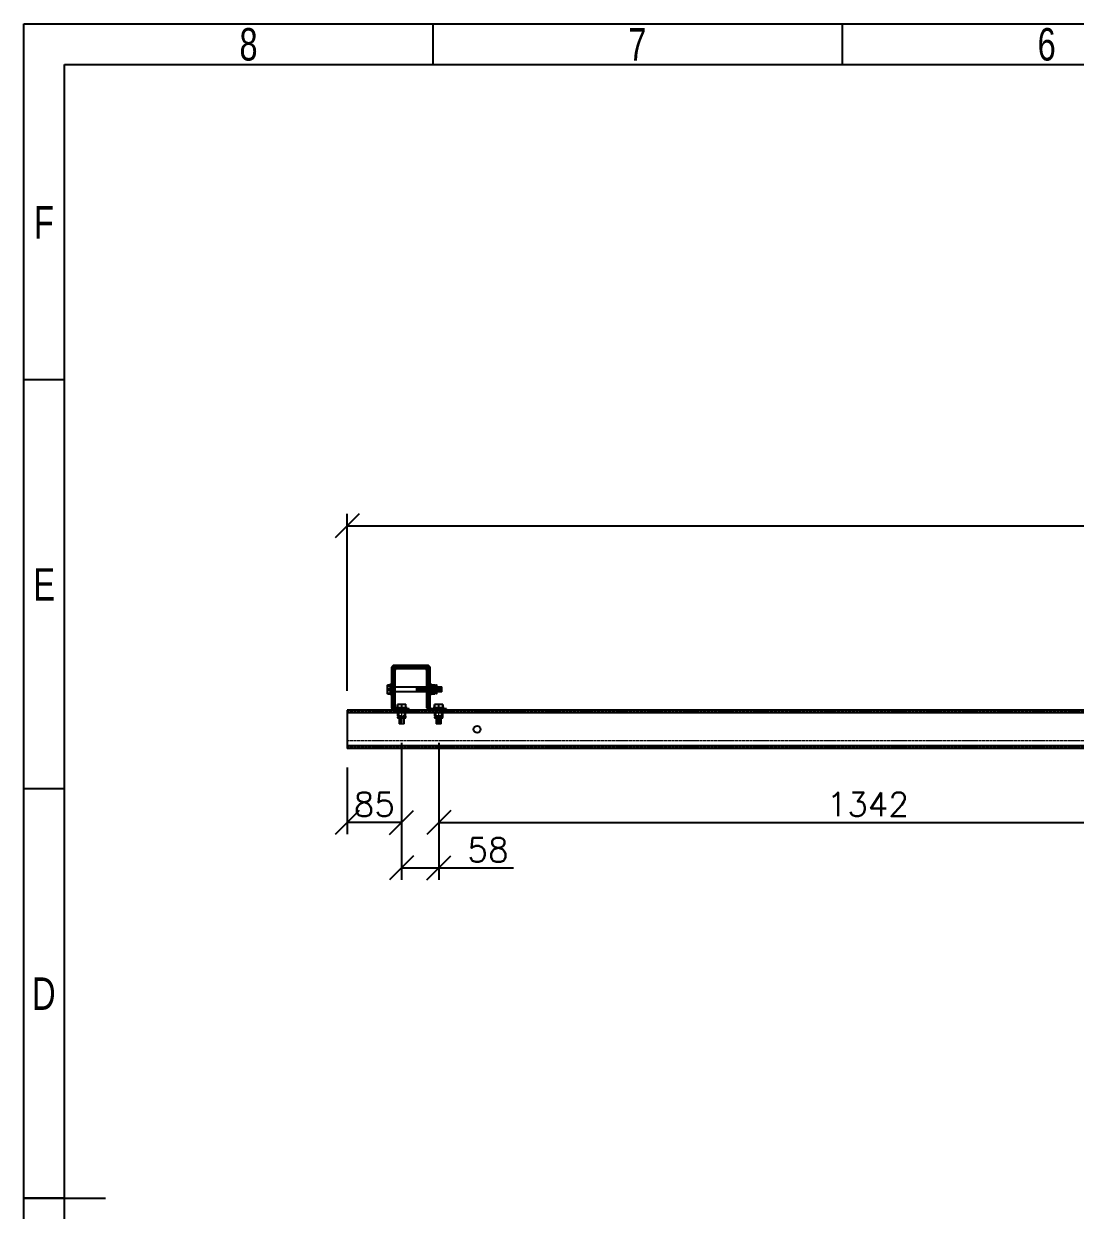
# Model space of a CAD drawing. Header units: millimetres. Extents: x -116399 to 112199, y -90759 to -31335.
# Drawn here: x 20936 to 22580, y -49052 to -47196 of the extents above; entities that cross this region are included whole.
import ezdxf

# ---------------------------------------------------------------- set-up
doc = ezdxf.new("R2010")
doc.units = ezdxf.units.MM
doc.linetypes.add('HIDDEN', pattern=[1.905, 1.27, -0.635])
doc.styles.add('Annotative', font='simplex.shx', dxfattribs={"height": 2.5})
doc.styles.add('SLDTEXTSTYLE0', font='TXT', dxfattribs={"width": 0.75})
doc.dimstyles.new('Annotative', dxfattribs={"dimscale": 0, "dimtxt": 2.5, "dimasz": 2.5, "dimexe": 1.25, "dimexo": 2, "dimtad": 1, "dimtxsty": 'Annotative', "dimblk": 'OBLIQUE', "dimcen": 2.5, "dimazin": 3, "dimtfac": 1, "dimtmove": 0, "dimatfit": 3, "dimfxl": 1})

# ---------------------------------------------------------------- blocks, each defined once
blk = doc.blocks.new('_Oblique')
at = {"color": 0, "linetype": 'ByBlock', "lineweight": -2}
blk.add_line((-0.5, -0.5), (0.5, 0.5), dxfattribs=at)
blk = doc.blocks.new('*D230')
at = {"color": 8, "lineweight": -2}
for p, q in [((21526.7, -48320.8), (21526.7, -48463.7)), ((21441.7, -48359.4), (21441.7, -48463.7)), ((21526.7, -48445), (21441.7, -48445))]:
    blk.add_line(p, q, dxfattribs=at)
at = {"layer": 'Defpoints', "color": 0}
for p in [(21526.7, -48290.8), (21441.7, -48329.4), (21441.7, -48445)]:
    blk.add_point(p, dxfattribs=at)
at = {"color": 8, "lineweight": -2, "xscale": 37.5, "yscale": 37.5, "zscale": 37.5, "rotation": 180}
blk.add_blockref('_Oblique', (21441.7, -48445), dxfattribs=at)
at = {"color": 8, "lineweight": -2, "xscale": 37.5, "yscale": 37.5, "zscale": 37.5}
blk.add_blockref('_Oblique', (21526.7, -48445), dxfattribs=at)
at = {"insert": (21484.2, -48416.8), "char_height": 37.5, "attachment_point": 5, "style": 'Annotative'}
blk.add_mtext('85', dxfattribs=at)
blk = doc.blocks.new('*D231')
at = {"color": 8, "lineweight": -2}
for p, q in [((21526.7, -48320.8), (21526.7, -48534.8)), ((21584.7, -48320.8), (21584.7, -48534.8)), ((21526.7, -48516.1), (21584.7, -48516.1)), ((21584.7, -48516.1), (21701.6, -48516.1))]:
    blk.add_line(p, q, dxfattribs=at)
at = {"layer": 'Defpoints', "color": 0}
for p in [(21526.7, -48290.8), (21584.7, -48290.8), (21584.7, -48516.1)]:
    blk.add_point(p, dxfattribs=at)
at = {"color": 8, "lineweight": -2, "xscale": 37.5, "yscale": 37.5, "zscale": 37.5, "rotation": 180}
blk.add_blockref('_Oblique', (21526.7, -48516.1), dxfattribs=at)
at = {"color": 8, "lineweight": -2, "xscale": 37.5, "yscale": 37.5, "zscale": 37.5}
blk.add_blockref('_Oblique', (21584.7, -48516.1), dxfattribs=at)
at = {"insert": (21661.9, -48488), "char_height": 37.5, "attachment_point": 5, "style": 'Annotative'}
blk.add_mtext('58', dxfattribs=at)
blk = doc.blocks.new('*D232')
at = {"color": 8, "lineweight": -2}
for p, q in [((21584.7, -48320.8), (21584.7, -48463.7)), ((22926.7, -48320.8), (22926.7, -48463.7)), ((21584.7, -48445), (22926.7, -48445))]:
    blk.add_line(p, q, dxfattribs=at)
at = {"layer": 'Defpoints', "color": 0}
for p in [(21584.7, -48290.8), (22926.7, -48290.8), (22926.7, -48445)]:
    blk.add_point(p, dxfattribs=at)
at = {"color": 8, "lineweight": -2, "xscale": 37.5, "yscale": 37.5, "zscale": 37.5, "rotation": 180}
blk.add_blockref('_Oblique', (21584.7, -48445), dxfattribs=at)
at = {"color": 8, "lineweight": -2, "xscale": 37.5, "yscale": 37.5, "zscale": 37.5}
blk.add_blockref('_Oblique', (22926.7, -48445), dxfattribs=at)
at = {"insert": (22255.7, -48416.8), "char_height": 37.5, "attachment_point": 5, "style": 'Annotative'}
blk.add_mtext('1342', dxfattribs=at)
blk = doc.blocks.new('*D239')
at = {"color": 8, "lineweight": -2}
for p, q in [((21441.7, -48239.4), (21441.7, -47962.2)), ((25441.7, -48239.4), (25441.7, -47962.2)), ((21441.7, -47981), (25441.7, -47981))]:
    blk.add_line(p, q, dxfattribs=at)
at = {"layer": 'Defpoints', "color": 0}
for p in [(25441.7, -47981), (21441.7, -48269.4), (25441.7, -48269.4)]:
    blk.add_point(p, dxfattribs=at)
at = {"color": 8, "lineweight": -2, "xscale": 37.5, "yscale": 37.5, "zscale": 37.5, "rotation": 180}
blk.add_blockref('_Oblique', (21441.7, -47981), dxfattribs=at)
at = {"color": 8, "lineweight": -2, "xscale": 37.5, "yscale": 37.5, "zscale": 37.5}
blk.add_blockref('_Oblique', (25441.7, -47981), dxfattribs=at)
at = {"insert": (23441.7, -47952.8), "char_height": 37.5, "attachment_point": 5, "style": 'Annotative'}
blk.add_mtext('4000', dxfattribs=at)
blk = doc.blocks.new('1_20 TERRANOVA oriz A3')
at = {"color": 7, "linetype": 'Continuous'}
for p, q in [((-4133.7, -2801.7), (-4133.7, 2938.3)), ((-4133.7, 2938.3), (3866.3, 2938.3)), ((-3133.7, 2838.3), (-3133.7, 2938.3)), ((-2133.7, 2838.3), (-2133.7, 2938.3)), ((-4033.7, -2701.7), (-4033.7, 2838.3)), ((-4033.7, 2838.3), (3766.3, 2838.3)), ((-4033.7, 2068.3), (-4133.7, 2068.3)), ((-4033.7, 1068.3), (-4133.7, 1068.3)), ((-4133.7, 68.3), (-3933.7, 68.3)), ((-4033.7, 68.3), (-4133.7, 68.3))]:
    blk.add_line(p, q, dxfattribs=at)
at = {"color": 7, "linetype": 'Continuous', "char_height": 79.4, "attachment_point": 2, "style": 'SLDTEXTSTYLE0'}
for s, insert in [('8', (-3584.5, 2927.7)), ('6', (-1634.5, 2927.7)), ('7', (-2634.5, 2927.7)), ('F', (-4084.5, 2492.7)), ('E', (-4083.5, 1607.7)), ('D', (-4084.6, 607.7))]:
    blk.add_mtext(s, dxfattribs=dict(at, insert=insert))
blk = doc.blocks.new('A$Cebdbe276')
at = {"color": 5, "linetype": 'Continuous', "lineweight": 25}
for p, q in [((-26, -2), (-26, 0)), ((26, 0), (-26, 0)), ((26, 0), (26, -2)), ((-30, -4), (-28, -4)), ((-30, -4), (-30, -66)), ((-28, -4), (-28, -66)), ((26, -2), (-26, -2)), ((28, -4), (30, -4)), ((28, -66), (28, -4)), ((30, -66), (30, -4)), ((-36.8, -30.9), (-36.9, -31)), ((-36.9, -31), (-36.9, -31.2)), ((-36.9, -31), (-36.9, -31)), ((-36.9, -31.2), (-36.4, -31.7)), ((-36.9, -31.2), (-36.9, -34.7)), ((-36.4, -32), (-36.9, -34.7)), ((-36.9, -34.7), (-36.9, -35.9)), ((-36.9, -35.9), (-36.4, -38.6)), ((-36.9, -35.9), (-36.9, -41.2)), ((-36.4, -30.5), (-36.6, -30.6)), ((-36.4, -30.5), (-31.6, -30.5)), ((-36.4, -32), (-36.4, -31.7)), ((-31.6, -31.7), (-36.4, -31.7)), ((-36.4, -32), (-31.6, -32)), ((-31.6, -29), (-30, -29)), ((-31.6, -45.1), (-31.6, -29)), ((-28, -33.5), (-27, -33.5)), ((-24.5, -33.5), (9.2, -33.5)), ((9.2, -41.5), (9.2, -33.5)), ((9.2, -33.7), (9.4, -33.7)), ((9.4, -33.5), (10.2, -33.5)), ((9.4, -41.5), (9.4, -33.5)), ((10.2, -41.5), (10.2, -33.5)), ((10.2, -33.7), (10.4, -33.7)), ((10.4, -33.5), (11.2, -33.5)), ((10.4, -41.5), (10.4, -33.5)), ((11.2, -41.5), (11.2, -33.5)), ((11.2, -33.7), (11.4, -33.7)), ((11.4, -33.5), (12.2, -33.5)), ((11.4, -41.5), (11.4, -33.5)), ((12.2, -41.5), (12.2, -33.5)), ((12.2, -33.7), (12.4, -33.7)), ((12.4, -33.5), (13.2, -33.5)), ((12.4, -41.5), (12.4, -33.5)), ((13.2, -41.5), (13.2, -33.5)), ((13.2, -33.7), (13.4, -33.7)), ((13.4, -33.5), (14.2, -33.5)), ((13.4, -41.5), (13.4, -33.5)), ((14.2, -41.5), (14.2, -33.5)), ((14.2, -33.7), (14.4, -33.7)), ((14.4, -33.5), (15.2, -33.5)), ((14.4, -41.5), (14.4, -33.5)), ((15.2, -41.5), (15.2, -33.5)), ((15.2, -33.7), (15.4, -33.7)), ((15.4, -33.5), (16.2, -33.5)), ((15.4, -41.5), (15.4, -33.5)), ((16.2, -41.5), (16.2, -33.5)), ((16.2, -33.7), (16.4, -33.7)), ((16.4, -33.5), (17.2, -33.5)), ((16.4, -41.5), (16.4, -33.5)), ((17.2, -41.5), (17.2, -33.5)), ((17.2, -33.7), (17.4, -33.7)), ((17.4, -33.5), (18.2, -33.5)), ((17.4, -41.5), (17.4, -33.5)), ((18.2, -41.5), (18.2, -33.5)), ((18.2, -33.7), (18.4, -33.7)), ((18.4, -33.5), (19.2, -33.5)), ((18.4, -41.5), (18.4, -33.5)), ((19.2, -41.5), (19.2, -33.5)), ((19.2, -33.7), (19.4, -33.7)), ((19.4, -33.5), (20.2, -33.5)), ((19.4, -41.5), (19.4, -33.5)), ((20.2, -41.5), (20.2, -33.5)), ((20.2, -33.7), (20.4, -33.7)), ((20.4, -33.5), (21.2, -33.5)), ((20.4, -41.5), (20.4, -33.5)), ((21.2, -41.5), (21.2, -33.5)), ((21.2, -33.7), (21.4, -33.7)), ((21.4, -33.5), (22.2, -33.5)), ((21.4, -41.5), (21.4, -33.5)), ((22.2, -41.5), (22.2, -33.5)), ((22.2, -33.7), (22.4, -33.7)), ((22.4, -33.5), (23.2, -33.5)), ((22.4, -41.5), (22.4, -33.5)), ((23.2, -41.5), (23.2, -33.5)), ((23.2, -33.7), (23.4, -33.7)), ((23.4, -33.5), (24.2, -33.5)), ((23.4, -41.5), (23.4, -33.5)), ((24.2, -41.5), (24.2, -33.5)), ((24.2, -33.7), (24.4, -33.7)), ((24.4, -33.5), (24.5, -33.5)), ((24.4, -41.5), (24.4, -33.5)), ((27, -33.5), (27.2, -33.5)), ((27.2, -41.5), (27.2, -33.5)), ((27.2, -33.7), (27.4, -33.7)), ((27.4, -33.5), (28, -33.5)), ((27.4, -41.5), (27.4, -33.5)), ((30, -29), (31.6, -29)), ((31.6, -45.1), (31.6, -29)), ((31.6, -31), (31.6, -31)), ((32.1, -30.7), (37.6, -30.7)), ((32.1, -31.5), (32.1, -31.3)), ((37.6, -31.3), (32.1, -31.3)), ((32.1, -31.5), (37.6, -31.5)), ((37.6, -31.5), (37.6, -31.3)), ((38.1, -31), (38.1, -31)), ((38.1, -31), (40.1, -31)), ((38.1, -44), (38.1, -31)), ((40.1, -44), (40.1, -31)), ((40.6, -43.5), (40.6, -31.5)), ((40.6, -33.5), (41.2, -33.5)), ((41.2, -41.5), (41.2, -33.5)), ((41.2, -33.7), (41.4, -33.7)), ((41.4, -33.5), (42.2, -33.5)), ((41.4, -41.5), (41.4, -33.5)), ((42.2, -41.5), (42.2, -33.5)), ((42.2, -33.7), (42.4, -33.7)), ((42.4, -33.5), (43.2, -33.5)), ((42.4, -41.5), (42.4, -33.5)), ((43.2, -41.5), (43.2, -33.5)), ((43.2, -33.7), (43.4, -33.7)), ((43.4, -33.5), (44.2, -33.5)), ((43.4, -41.5), (43.4, -33.5)), ((44.2, -41.5), (44.2, -33.5)), ((44.2, -33.7), (44.4, -33.7)), ((44.4, -33.5), (45.2, -33.5)), ((44.4, -41.5), (44.4, -33.5)), ((45.2, -41.5), (45.2, -33.5)), ((45.2, -33.7), (45.4, -33.7)), ((45.4, -33.5), (46.2, -33.5)), ((45.4, -41.5), (45.4, -33.5)), ((46.2, -41.5), (46.2, -33.5)), ((46.2, -33.7), (46.4, -33.7)), ((46.4, -33.5), (47.2, -33.5)), ((46.4, -41.5), (46.4, -33.5)), ((47.2, -41.5), (47.2, -33.5)), ((47.2, -33.7), (47.4, -33.7)), ((47.4, -33.5), (48.2, -33.5)), ((47.4, -41.5), (47.4, -33.5)), ((48.2, -41.5), (48.2, -33.5)), ((48.2, -33.7), (48.4, -33.7)), ((48.4, -41.3), (48.4, -33.7)), ((-36.4, -39), (-36.9, -41.2)), ((-36.9, -41.2), (-36.9, -42.2)), ((-36.9, -42.2), (-36.4, -44.4)), ((-36.9, -42.2), (-36.9, -44)), ((-36.4, -44.5), (-36.8, -44.1)), ((-31.6, -38.6), (-36.4, -38.6)), ((-36.4, -39), (-36.4, -38.6)), ((-36.4, -39), (-31.6, -39)), ((-31.6, -44.4), (-36.4, -44.4)), ((-36.4, -44.5), (-36.4, -44.4)), ((-36.4, -44.5), (-31.6, -44.5)), ((-31.6, -46), (-31.6, -45.1)), ((-30, -46), (-31.6, -46)), ((-27, -41.5), (-28, -41.5)), ((9.2, -41.5), (-24.5, -41.5)), ((9.4, -41.3), (9.2, -41.3)), ((10.2, -41.5), (9.4, -41.5)), ((10.4, -41.3), (10.2, -41.3)), ((11.2, -41.5), (10.4, -41.5)), ((11.4, -41.3), (11.2, -41.3)), ((12.2, -41.5), (11.4, -41.5)), ((12.4, -41.3), (12.2, -41.3)), ((13.2, -41.5), (12.4, -41.5)), ((13.4, -41.3), (13.2, -41.3)), ((14.2, -41.5), (13.4, -41.5)), ((14.4, -41.3), (14.2, -41.3)), ((15.2, -41.5), (14.4, -41.5)), ((15.4, -41.3), (15.2, -41.3)), ((16.2, -41.5), (15.4, -41.5)), ((16.4, -41.3), (16.2, -41.3)), ((17.2, -41.5), (16.4, -41.5)), ((17.4, -41.3), (17.2, -41.3)), ((18.2, -41.5), (17.4, -41.5)), ((18.4, -41.3), (18.2, -41.3)), ((19.2, -41.5), (18.4, -41.5)), ((19.4, -41.3), (19.2, -41.3)), ((20.2, -41.5), (19.4, -41.5)), ((20.4, -41.3), (20.2, -41.3)), ((21.2, -41.5), (20.4, -41.5)), ((21.4, -41.3), (21.2, -41.3)), ((22.2, -41.5), (21.4, -41.5)), ((22.4, -41.3), (22.2, -41.3)), ((23.2, -41.5), (22.4, -41.5)), ((23.4, -41.3), (23.2, -41.3)), ((24.2, -41.5), (23.4, -41.5)), ((24.4, -41.3), (24.2, -41.3)), ((24.5, -41.5), (24.4, -41.5)), ((27.2, -41.5), (27, -41.5)), ((27.4, -41.3), (27.2, -41.3)), ((28, -41.5), (27.4, -41.5)), ((31.6, -46), (30, -46)), ((32.2, -41.5), (31.6, -41.5)), ((31.6, -44), (31.6, -44)), ((31.6, -46), (31.6, -45.1)), ((32.1, -38.3), (32.1, -37.9)), ((37.6, -37.9), (32.1, -37.9)), ((32.1, -38.3), (37.6, -38.3)), ((32.1, -43.5), (32.1, -43.7)), ((32.1, -44.3), (32.1, -44.1)), ((37.6, -44.1), (32.1, -44.1)), ((32.1, -44.3), (37.6, -44.3)), ((37.6, -38.3), (37.6, -37.9)), ((38, -41.4), (37.6, -43.5)), ((37.6, -43.5), (37.6, -43.7)), ((37.6, -44.3), (37.6, -44.1)), ((38.1, -44), (38.1, -44)), ((40.1, -44), (38.1, -44)), ((41.2, -41.5), (40.6, -41.5)), ((41.4, -41.3), (41.2, -41.3)), ((42.2, -41.5), (41.4, -41.5)), ((42.4, -41.3), (42.2, -41.3)), ((43.2, -41.5), (42.4, -41.5)), ((43.4, -41.3), (43.2, -41.3)), ((44.2, -41.5), (43.4, -41.5)), ((44.4, -41.3), (44.2, -41.3)), ((45.2, -41.5), (44.4, -41.5)), ((45.4, -41.3), (45.2, -41.3)), ((46.2, -41.5), (45.4, -41.5)), ((46.4, -41.3), (46.2, -41.3)), ((47.2, -41.5), (46.4, -41.5)), ((47.4, -41.3), (47.2, -41.3)), ((48.2, -41.5), (47.4, -41.5)), ((48.4, -41.3), (48.2, -41.3)), ((-28, -66), (-30, -66)), ((-26, -68), (-26, -70)), ((-26, -68), (-17.5, -68)), ((-26, -70), (-17.5, -70)), ((-23, -68), (-23, -66.4)), ((-6, -66.4), (-23, -66.4)), ((-21, -61.6), (-21, -61.1)), ((-18.3, -61.1), (-21, -61.1)), ((-21, -61.6), (-20.8, -61.6)), ((-21, -61.6), (-21, -66.4)), ((-18.3, -61.1), (-20.8, -61.6)), ((-20.8, -66.4), (-20.8, -61.6)), ((-17.2, -61.1), (-18.3, -61.1)), ((-2.5, -68), (-17.5, -68)), ((-17.5, -70), (-2.5, -70)), ((-11.8, -61.1), (-17.2, -61.1)), ((-14.7, -61.6), (-17.2, -61.1)), ((-14.7, -61.6), (-14.3, -61.6)), ((-14.7, -61.6), (-14.7, -66.4)), ((-11.8, -61.1), (-14.3, -61.6)), ((-14.3, -66.4), (-14.3, -61.6)), ((-10.7, -61.1), (-11.8, -61.1)), ((-8.2, -61.6), (-10.7, -61.1)), ((-8, -61.1), (-10.7, -61.1)), ((-8.2, -61.6), (-8.2, -66.4)), ((-8.2, -61.6), (-8, -61.6)), ((-8, -61.1), (-8, -61.6)), ((-8, -66.4), (-8, -61.6)), ((-6, -66.4), (-6, -68)), ((-2.5, -70), (-2.5, -68)), ((30, -66), (28, -66)), ((32, -68), (32, -70)), ((32, -68), (40.5, -68)), ((32, -70), (40.5, -70)), ((35, -68), (35, -66.4)), ((52, -66.4), (35, -66.4)), ((37, -61.6), (37, -61.1)), ((39.7, -61.1), (37, -61.1)), ((37, -61.6), (37.2, -61.6)), ((37, -61.6), (37, -66.4)), ((39.7, -61.1), (37.2, -61.6)), ((37.2, -66.4), (37.2, -61.6)), ((40.8, -61.1), (39.7, -61.1)), ((40.5, -68), (40.5, -70)), ((55.5, -68), (40.5, -68)), ((40.5, -70), (55.5, -70)), ((46.2, -61.1), (40.8, -61.1)), ((43.3, -61.6), (40.8, -61.1)), ((43.3, -61.6), (43.7, -61.6)), ((43.3, -61.6), (43.3, -66.4)), ((46.2, -61.1), (43.7, -61.6)), ((43.7, -66.4), (43.7, -61.6)), ((47.3, -61.1), (46.2, -61.1)), ((49.8, -61.6), (47.3, -61.1)), ((50, -61.1), (47.3, -61.1)), ((49.8, -61.6), (49.8, -66.4)), ((49.8, -61.6), (50, -61.6)), ((50, -61.1), (50, -61.6)), ((50, -66.4), (50, -61.6)), ((52, -66.4), (52, -68)), ((55.5, -70), (55.5, -68))]:
    blk.add_line(p, q, dxfattribs=at)
at = {"color": 5, "linetype": 'HIDDEN', "lineweight": 18}
for p, q in [((-26, 0), (-26, -2)), ((-26, -2), (-26, 0)), ((-26, 0), (-26, -2)), ((-26, -2), (-26, 0)), ((-26, 0), (-26, -2)), ((-26, -2), (-26, 0)), ((-26, 0), (-26, -2)), ((-26, -2), (-26, 0)), ((-26, 0), (-26, -2)), ((-26, -2), (-26, 0)), ((-26, 0), (-26, -2)), ((-26, -2), (-26, 0)), ((-26, 0), (-26, -2)), ((-26, -2), (-26, 0)), ((-26, 0), (-26, -2)), ((-26, -2), (-26, 0)), ((-26, 0), (-26, -2)), ((7.7, -2), (7.7, 0)), ((17.7, 0), (17.7, -2)), ((26, -2), (26, 0)), ((26, 0), (26, -2)), ((26, -2), (26, 0)), ((26, 0), (26, -2)), ((26, -2), (26, 0)), ((26, 0), (26, -2)), ((26, -2), (26, 0)), ((26, 0), (26, -2)), ((26, -2), (26, 0)), ((26, 0), (26, -2)), ((26, -2), (26, 0)), ((26, 0), (26, -2)), ((26, -2), (26, 0)), ((26, 0), (26, -2)), ((26, -2), (26, 0)), ((26, 0), (26, -2)), ((26, -2), (26, 0)), ((-28, -4), (-30, -4)), ((-30, -4), (-28, -4)), ((-28, -4), (-30, -4)), ((-30, -4), (-28, -4)), ((-28, -4), (-30, -4)), ((-30, -4), (-28, -4)), ((-28, -4), (-30, -4)), ((-30, -4), (-28, -4)), ((-28, -4), (-30, -4)), ((-30, -4), (-28, -4)), ((-28, -4), (-30, -4)), ((-30, -4), (-28, -4)), ((-28, -4), (-30, -4)), ((-30, -4), (-28, -4)), ((-28, -4), (-30, -4)), ((-30, -4), (-28, -4)), ((-28, -4), (-30, -4)), ((30, -4), (28, -4)), ((28, -4), (30, -4)), ((30, -4), (28, -4)), ((28, -4), (30, -4)), ((30, -4), (28, -4)), ((28, -4), (30, -4)), ((30, -4), (28, -4)), ((28, -4), (30, -4)), ((30, -4), (28, -4)), ((28, -4), (30, -4)), ((30, -4), (28, -4)), ((28, -4), (30, -4)), ((30, -4), (28, -4)), ((28, -4), (30, -4)), ((30, -4), (28, -4)), ((28, -4), (30, -4)), ((30, -4), (28, -4)), ((-36.9, -32.8), (-36.4, -30.6)), ((-36.4, -36), (-36.9, -33.8)), ((-36.9, -39.1), (-36.4, -36.4)), ((-36.4, -30.5), (-36.4, -30.6)), ((-31.6, -30.6), (-36.4, -30.6)), ((-36.4, -36), (-36.4, -36.4)), ((-36.4, -36), (-31.6, -36)), ((-31.6, -36.4), (-36.4, -36.4)), ((-31.6, -33.3), (-30, -33.3)), ((-31.6, -33.5), (-28, -33.5)), ((-30, -32.5), (-28, -32.5)), ((24.5, -33.5), (25.2, -33.5)), ((24.5, -36.5), (27, -36.5)), ((27, -36.5), (24.5, -36.5)), ((24.5, -36.5), (27, -36.5)), ((27, -36.5), (24.5, -36.5)), ((24.5, -36.5), (27, -36.5)), ((27, -36.5), (24.5, -36.5)), ((24.5, -36.5), (27, -36.5)), ((27, -36.5), (24.5, -36.5)), ((25.2, -41.5), (25.2, -33.5)), ((25.2, -33.7), (25.4, -33.7)), ((25.4, -41.5), (25.4, -33.5)), ((25.4, -33.5), (26.2, -33.5)), ((26.2, -41.5), (26.2, -33.5)), ((26.2, -33.7), (26.4, -33.7)), ((26.4, -41.5), (26.4, -33.5)), ((26.4, -33.5), (27, -33.5)), ((28, -32.5), (30, -32.5)), ((28, -33.5), (28.2, -33.5)), ((28.2, -41.5), (28.2, -33.5)), ((28.2, -33.7), (28.4, -33.7)), ((28.4, -41.5), (28.4, -33.5)), ((28.4, -33.5), (29.2, -33.5)), ((29.2, -41.5), (29.2, -33.5)), ((29.2, -33.7), (29.4, -33.7)), ((29.4, -41.5), (29.4, -33.5)), ((29.4, -33.5), (30.2, -33.5)), ((30, -33.3), (31.6, -33.3)), ((30.2, -41.5), (30.2, -33.5)), ((30.2, -33.7), (30.4, -33.7)), ((30.4, -41.5), (30.4, -33.5)), ((30.4, -33.5), (31.2, -33.5)), ((31.2, -41.5), (31.2, -33.5)), ((31.2, -33.7), (31.4, -33.7)), ((31.4, -41.5), (31.4, -33.5)), ((31.4, -33.5), (32.2, -33.5)), ((31.6, -44), (31.6, -31)), ((31.6, -33.5), (40.5, -33.5)), ((32.1, -30.7), (32.1, -30.9)), ((37.6, -30.9), (32.1, -30.9)), ((32.1, -36.7), (32.1, -37.1)), ((32.1, -36.7), (37.6, -36.7)), ((32.2, -41.5), (32.2, -33.5)), ((32.2, -33.7), (32.4, -33.7)), ((32.4, -41.5), (32.4, -33.5)), ((32.4, -33.5), (33.2, -33.5)), ((33.2, -41.5), (33.2, -33.5)), ((33.2, -33.7), (33.4, -33.7)), ((33.4, -41.5), (33.4, -33.5)), ((33.4, -33.5), (34.2, -33.5)), ((34.2, -41.5), (34.2, -33.5)), ((34.2, -33.7), (34.4, -33.7)), ((34.4, -41.5), (34.4, -33.5)), ((34.4, -33.5), (35.2, -33.5)), ((35.2, -41.5), (35.2, -33.5)), ((35.2, -33.7), (35.4, -33.7)), ((35.4, -41.5), (35.4, -33.5)), ((35.4, -33.5), (36.2, -33.5)), ((36.2, -41.5), (36.2, -33.5)), ((36.2, -33.7), (36.4, -33.7)), ((36.4, -41.5), (36.4, -33.5)), ((36.4, -33.5), (37.2, -33.5)), ((37.2, -41.5), (37.2, -33.5)), ((37.2, -33.7), (37.4, -33.7)), ((37.4, -41.5), (37.4, -33.5)), ((37.4, -33.5), (38.2, -33.5)), ((37.6, -30.7), (37.6, -30.9)), ((37.6, -36.7), (37.6, -37.1)), ((38.2, -41.5), (38.2, -33.5)), ((38.2, -33.7), (38.4, -33.7)), ((38.4, -41.5), (38.4, -33.5)), ((38.4, -33.5), (39.2, -33.5)), ((39.2, -41.5), (39.2, -33.5)), ((39.2, -33.7), (39.4, -33.7)), ((39.4, -41.5), (39.4, -33.5)), ((39.4, -33.5), (40.2, -33.5)), ((40.1, -31), (40.1, -44)), ((40.2, -41.5), (40.2, -33.5)), ((40.2, -33.7), (40.4, -33.7)), ((40.4, -41.5), (40.4, -33.5)), ((40.4, -33.5), (40.6, -33.5)), ((40.5, -33.5), (40.6, -33.4)), ((40.5, -41.5), (40.5, -33.5)), ((-36.4, -43), (-36.9, -40.3)), ((-36.4, -43), (-31.6, -43)), ((-36.4, -43), (-36.4, -43.3)), ((-31.6, -43.3), (-36.4, -43.3)), ((-28, -41.5), (-31.6, -41.5)), ((-30, -41.7), (-31.6, -41.7)), ((-28, -42.5), (-30, -42.5)), ((27, -38.5), (24.5, -38.5)), ((27, -38.5), (24.5, -38.5)), ((27, -38.5), (24.5, -38.5)), ((27, -38.5), (24.5, -38.5)), ((27, -38.5), (24.5, -38.5)), ((27, -38.5), (24.5, -38.5)), ((27, -38.5), (24.5, -38.5)), ((27, -38.5), (24.5, -38.5)), ((25.2, -41.5), (24.5, -41.5)), ((25.4, -41.3), (25.2, -41.3)), ((26.2, -41.5), (25.4, -41.5)), ((26.4, -41.3), (26.2, -41.3)), ((27, -41.5), (26.4, -41.5)), ((28.2, -41.5), (28, -41.5)), ((30, -42.5), (28, -42.5)), ((28.4, -41.3), (28.2, -41.3)), ((29.2, -41.5), (28.4, -41.5)), ((29.4, -41.3), (29.2, -41.3)), ((30.2, -41.5), (29.4, -41.5)), ((31.6, -41.7), (30, -41.7)), ((30.4, -41.3), (30.2, -41.3)), ((31.2, -41.5), (30.4, -41.5)), ((31.4, -41.3), (31.2, -41.3)), ((31.6, -41.5), (31.4, -41.5)), ((40.5, -41.5), (31.6, -41.5)), ((37.6, -37.1), (32.1, -37.1)), ((32.1, -43.5), (37.6, -43.5)), ((37.6, -43.7), (32.1, -43.7)), ((32.4, -41.3), (32.2, -41.3)), ((33.2, -41.5), (32.4, -41.5)), ((33.4, -41.3), (33.2, -41.3)), ((34.2, -41.5), (33.4, -41.5)), ((34.4, -41.3), (34.2, -41.3)), ((35.2, -41.5), (34.4, -41.5)), ((35.4, -41.3), (35.2, -41.3)), ((36.2, -41.5), (35.4, -41.5)), ((36.4, -41.3), (36.2, -41.3)), ((37.2, -41.5), (36.4, -41.5)), ((37.4, -41.3), (37.2, -41.3)), ((38.2, -41.5), (37.4, -41.5)), ((38.4, -41.3), (38.2, -41.3)), ((39.2, -41.5), (38.4, -41.5)), ((39.4, -41.3), (39.2, -41.3)), ((40.2, -41.5), (39.4, -41.5)), ((40.1, -44), (40.1, -44)), ((40.4, -41.3), (40.2, -41.3)), ((40.6, -41.5), (40.4, -41.5)), ((40.6, -41.6), (40.5, -41.5)), ((-28, -66), (-30, -66)), ((-28, -66), (-30, -66)), ((-28, -66), (-30, -66)), ((-28, -66), (-30, -66)), ((-28, -66), (-30, -66)), ((-28, -66), (-30, -66)), ((-28, -66), (-30, -66)), ((-28, -66), (-30, -66)), ((-28, -66), (-30, -66)), ((-28, -66), (-30, -66)), ((-28, -66), (-30, -66)), ((-28, -66), (-30, -66)), ((-28, -66), (-30, -66)), ((-28, -66), (-30, -66)), ((-28, -66), (-30, -66)), ((-28, -66), (-30, -66)), ((-28, -66), (-30, -66)), ((-26, -68), (-26, -70)), ((-26, -68), (-26, -70)), ((-26, -68), (-26, -70)), ((-26, -68), (-26, -70)), ((-26, -68), (-26, -70)), ((-26, -68), (-26, -70)), ((-26, -68), (-26, -70)), ((-26, -68), (-26, -70)), ((-26, -68), (-26, -70)), ((-26, -68), (-26, -70)), ((-26, -68), (-26, -70)), ((-26, -68), (-26, -70)), ((-26, -68), (-26, -70)), ((-26, -68), (-26, -70)), ((-26, -68), (-26, -70)), ((-26, -68), (-26, -70)), ((-26, -68), (-26, -70)), ((-23, -73.6), (-23, -72)), ((-6, -73.6), (-23, -73.6)), ((-21, -74.1), (-21, -73.6)), ((-8, -73.6), (-21, -73.6)), ((-21, -73.6), (-21, -73.6)), ((-20.8, -74.1), (-21, -74.1)), ((-21, -74.1), (-20.8, -74.1)), ((-21, -74.1), (-21, -79.6)), ((-20.8, -79.6), (-20.8, -74.1)), ((-18.7, -68), (-18.7, -66.4)), ((-18.7, -73.6), (-18.7, -72)), ((-18.5, -78.2), (-18.5, -66.4)), ((-18.5, -82.5), (-18.5, -73.6)), ((-14.7, -74.1), (-14.3, -74.1)), ((-14.7, -74.1), (-14.7, -79.6)), ((-14.3, -79.6), (-14.3, -74.1)), ((-10.5, -66.4), (-10.5, -78.2)), ((-10.5, -73.6), (-10.5, -82.5)), ((-10.3, -66.4), (-10.3, -68)), ((-10.3, -72), (-10.3, -73.6)), ((-8.2, -74.1), (-8, -74.1)), ((-8, -74.1), (-8.2, -74.1)), ((-8.2, -74.1), (-8.2, -79.6)), ((-8, -74.1), (-8, -73.6)), ((-8, -73.6), (-8, -73.6)), ((-8, -79.6), (-8, -74.1)), ((-6, -72), (-6, -73.6)), ((30, -66), (28, -66)), ((30, -66), (28, -66)), ((30, -66), (28, -66)), ((30, -66), (28, -66)), ((30, -66), (28, -66)), ((30, -66), (28, -66)), ((30, -66), (28, -66)), ((30, -66), (28, -66)), ((30, -66), (28, -66)), ((30, -66), (28, -66)), ((30, -66), (28, -66)), ((30, -66), (28, -66)), ((30, -66), (28, -66)), ((30, -66), (28, -66)), ((30, -66), (28, -66)), ((30, -66), (28, -66)), ((30, -66), (28, -66)), ((32, -68), (32, -70)), ((32, -68), (32, -70)), ((32, -68), (32, -70)), ((32, -68), (32, -70)), ((32, -68), (32, -70)), ((32, -68), (32, -70)), ((32, -68), (32, -70)), ((32, -68), (32, -70)), ((32, -68), (32, -70)), ((32, -68), (32, -70)), ((32, -68), (32, -70)), ((32, -68), (32, -70)), ((32, -68), (32, -70)), ((32, -68), (32, -70)), ((32, -68), (32, -70)), ((32, -68), (32, -70)), ((32, -68), (32, -70)), ((34.5, -72), (34.5, -70)), ((35, -73.6), (35, -72)), ((52, -73.6), (35, -73.6)), ((37, -74.1), (37, -73.6)), ((50, -73.6), (37, -73.6)), ((37, -73.6), (37, -73.6)), ((37.2, -74.1), (37, -74.1)), ((37, -74.1), (37.2, -74.1)), ((37, -74.1), (37, -79.6)), ((37.2, -79.6), (37.2, -74.1)), ((38.5, -70), (38.5, -68)), ((39, -70), (39, -68)), ((39.3, -68), (39.3, -66.4)), ((39.3, -73.6), (39.3, -72)), ((39.5, -78.2), (39.5, -66.4)), ((39.5, -72), (39.5, -70)), ((39.5, -70), (39.5, -72)), ((39.5, -82.5), (39.5, -73.6)), ((40.5, -70), (40.5, -68)), ((40.5, -68), (40.5, -70)), ((40.5, -70), (40.5, -68)), ((40.5, -68), (40.5, -70)), ((40.5, -70), (40.5, -68)), ((40.5, -68), (40.5, -70)), ((40.5, -70), (40.5, -68)), ((40.5, -68), (40.5, -70)), ((40.5, -70), (40.5, -68)), ((40.5, -68), (40.5, -70)), ((40.5, -70), (40.5, -68)), ((40.5, -68), (40.5, -70)), ((40.5, -70), (40.5, -68)), ((40.5, -68), (40.5, -70)), ((40.5, -70), (40.5, -68)), ((40.5, -68), (40.5, -70)), ((40.5, -70), (40.5, -68)), ((43.3, -74.1), (43.7, -74.1)), ((43.3, -74.1), (43.3, -79.6)), ((43.7, -79.6), (43.7, -74.1)), ((47.5, -66.4), (47.5, -78.2)), ((47.5, -70), (47.5, -72)), ((47.5, -70), (47.5, -72)), ((47.5, -73.6), (47.5, -82.5)), ((47.7, -66.4), (47.7, -68)), ((47.7, -72), (47.7, -73.6)), ((48, -68), (48, -70)), ((48.4, -68), (48.4, -70)), ((49.8, -74.1), (50, -74.1)), ((50, -74.1), (49.8, -74.1)), ((49.8, -74.1), (49.8, -79.6)), ((50, -74.1), (50, -73.6)), ((50, -73.6), (50, -73.6)), ((50, -79.6), (50, -74.1)), ((52, -72), (52, -73.6)), ((52.5, -70), (52.5, -72)), ((-21, -79.6), (-21, -80.1)), ((-20.8, -79.6), (-21, -79.6)), ((-21, -79.6), (-20.8, -79.6)), ((-21, -80.1), (-8, -80.1)), ((-21, -80.1), (-21, -80.1)), ((-21, -82.1), (-21, -80.1)), ((-8, -82.1), (-21, -82.1)), ((-20.5, -82.6), (-8.5, -82.6)), ((-18.6, -82.6), (-18.5, -82.5)), ((-18.5, -78.2), (-10.5, -78.2)), ((-18.5, -78.4), (-10.5, -78.4)), ((-18.5, -79.2), (-18.5, -78.4)), ((-18.5, -79.2), (-10.5, -79.2)), ((-18.5, -79.4), (-10.5, -79.4)), ((-18.5, -80.2), (-18.5, -79.4)), ((-18.5, -80.2), (-10.5, -80.2)), ((-18.5, -80.4), (-10.5, -80.4)), ((-18.5, -81.2), (-18.5, -80.4)), ((-18.5, -81.2), (-10.5, -81.2)), ((-18.5, -81.4), (-10.5, -81.4)), ((-18.5, -82.2), (-18.5, -81.4)), ((-18.5, -82.2), (-10.5, -82.2)), ((-18.5, -82.4), (-10.5, -82.4)), ((-18.5, -83.2), (-18.5, -82.4)), ((-18.5, -82.5), (-10.5, -82.5)), ((-18.5, -83.2), (-10.5, -83.2)), ((-18.5, -83.4), (-10.5, -83.4)), ((-18.5, -84.2), (-18.5, -83.4)), ((-18.5, -84.2), (-10.5, -84.2)), ((-18.5, -84.4), (-10.5, -84.4)), ((-18.5, -85.2), (-18.5, -84.4)), ((-18.5, -85.2), (-10.5, -85.2)), ((-18.5, -85.4), (-10.5, -85.4)), ((-18.5, -86.2), (-18.5, -85.4)), ((-18.5, -86.2), (-10.5, -86.2)), ((-18.5, -86.4), (-10.5, -86.4)), ((-18.5, -87.2), (-18.5, -86.4)), ((-18.5, -87.2), (-10.5, -87.2)), ((-18.5, -87.4), (-10.5, -87.4)), ((-18.5, -88.2), (-18.5, -87.4)), ((-18.5, -88.2), (-10.5, -88.2)), ((-18.5, -88.4), (-10.5, -88.4)), ((-18.5, -89.2), (-18.5, -88.4)), ((-18.5, -89.2), (-10.5, -89.2)), ((-18.5, -89.4), (-10.5, -89.4)), ((-18.5, -90.2), (-18.5, -89.4)), ((-18.5, -90.2), (-10.5, -90.2)), ((-18.5, -90.4), (-10.5, -90.4)), ((-18.5, -91.2), (-18.5, -90.4)), ((-18.5, -91.2), (-10.5, -91.2)), ((-18.3, -78.4), (-18.3, -78.2)), ((-18.3, -79.4), (-18.3, -79.2)), ((-18.3, -80.4), (-18.3, -80.2)), ((-18.3, -81.4), (-18.3, -81.2)), ((-18.3, -82.4), (-18.3, -82.2)), ((-18.3, -83.4), (-18.3, -83.2)), ((-18.3, -84.4), (-18.3, -84.2)), ((-18.3, -85.4), (-18.3, -85.2)), ((-18.3, -86.4), (-18.3, -86.2)), ((-18.3, -87.4), (-18.3, -87.2)), ((-18.3, -88.4), (-18.3, -88.2)), ((-18.3, -89.4), (-18.3, -89.2)), ((-18.3, -90.4), (-18.3, -90.2)), ((-18.3, -91.4), (-18.3, -91.2)), ((-18.3, -91.4), (-10.7, -91.4)), ((-14.7, -79.6), (-14.3, -79.6)), ((-10.7, -78.2), (-10.7, -78.4)), ((-10.7, -79.2), (-10.7, -79.4)), ((-10.7, -80.2), (-10.7, -80.4)), ((-10.7, -81.2), (-10.7, -81.4)), ((-10.7, -82.2), (-10.7, -82.4)), ((-10.7, -83.2), (-10.7, -83.4)), ((-10.7, -84.2), (-10.7, -84.4)), ((-10.7, -85.2), (-10.7, -85.4)), ((-10.7, -86.2), (-10.7, -86.4)), ((-10.7, -87.2), (-10.7, -87.4)), ((-10.7, -88.2), (-10.7, -88.4)), ((-10.7, -89.2), (-10.7, -89.4)), ((-10.7, -90.2), (-10.7, -90.4)), ((-10.7, -91.2), (-10.7, -91.4)), ((-10.5, -78.4), (-10.5, -79.2)), ((-10.5, -79.4), (-10.5, -80.2)), ((-10.5, -80.4), (-10.5, -81.2)), ((-10.5, -81.4), (-10.5, -82.2)), ((-10.5, -82.4), (-10.5, -83.2)), ((-10.5, -82.5), (-10.4, -82.6)), ((-10.5, -83.4), (-10.5, -84.2)), ((-10.5, -84.4), (-10.5, -85.2)), ((-10.5, -85.4), (-10.5, -86.2)), ((-10.5, -86.4), (-10.5, -87.2)), ((-10.5, -87.4), (-10.5, -88.2)), ((-10.5, -88.4), (-10.5, -89.2)), ((-10.5, -89.4), (-10.5, -90.2)), ((-10.5, -90.4), (-10.5, -91.2)), ((-8, -79.6), (-8.2, -79.6)), ((-8.2, -79.6), (-8, -79.6)), ((-8, -79.6), (-8, -80.1)), ((-8, -80.1), (-8, -80.1)), ((-8, -80.1), (-8, -82.1)), ((37, -79.6), (37, -80.1)), ((37.2, -79.6), (37, -79.6)), ((37, -79.6), (37.2, -79.6)), ((37, -80.1), (50, -80.1)), ((37, -80.1), (37, -80.1)), ((37, -82.1), (37, -80.1)), ((50, -82.1), (37, -82.1)), ((37.5, -82.6), (49.5, -82.6)), ((39.4, -82.6), (39.5, -82.5)), ((39.5, -78.2), (47.5, -78.2)), ((39.5, -78.4), (47.5, -78.4)), ((39.5, -79.2), (39.5, -78.4)), ((39.5, -79.2), (47.5, -79.2)), ((39.5, -79.4), (47.5, -79.4)), ((39.5, -80.2), (39.5, -79.4)), ((39.5, -80.2), (47.5, -80.2)), ((39.5, -80.4), (47.5, -80.4)), ((39.5, -81.2), (39.5, -80.4)), ((39.5, -81.2), (47.5, -81.2)), ((39.5, -81.4), (47.5, -81.4)), ((39.5, -82.2), (39.5, -81.4)), ((39.5, -82.2), (47.5, -82.2)), ((39.5, -82.4), (47.5, -82.4)), ((39.5, -83.2), (39.5, -82.4)), ((39.5, -82.5), (47.5, -82.5)), ((39.5, -83.2), (47.5, -83.2)), ((39.5, -83.4), (47.5, -83.4)), ((39.5, -84.2), (39.5, -83.4)), ((39.5, -84.2), (47.5, -84.2)), ((39.5, -84.4), (47.5, -84.4)), ((39.5, -85.2), (39.5, -84.4)), ((39.5, -85.2), (47.5, -85.2)), ((39.5, -85.4), (47.5, -85.4)), ((39.5, -86.2), (39.5, -85.4)), ((39.5, -86.2), (47.5, -86.2)), ((39.5, -86.4), (47.5, -86.4)), ((39.5, -87.2), (39.5, -86.4)), ((39.5, -87.2), (47.5, -87.2)), ((39.5, -87.4), (47.5, -87.4)), ((39.5, -88.2), (39.5, -87.4)), ((39.5, -88.2), (47.5, -88.2)), ((39.5, -88.4), (47.5, -88.4)), ((39.5, -89.2), (39.5, -88.4)), ((39.5, -89.2), (47.5, -89.2)), ((39.5, -89.4), (47.5, -89.4)), ((39.5, -90.2), (39.5, -89.4)), ((39.5, -90.2), (47.5, -90.2)), ((39.5, -90.4), (47.5, -90.4)), ((39.5, -91.2), (39.5, -90.4)), ((39.5, -91.2), (47.5, -91.2)), ((39.7, -78.4), (39.7, -78.2)), ((39.7, -79.4), (39.7, -79.2)), ((39.7, -80.4), (39.7, -80.2)), ((39.7, -81.4), (39.7, -81.2)), ((39.7, -82.4), (39.7, -82.2)), ((39.7, -83.4), (39.7, -83.2)), ((39.7, -84.4), (39.7, -84.2)), ((39.7, -85.4), (39.7, -85.2)), ((39.7, -86.4), (39.7, -86.2)), ((39.7, -87.4), (39.7, -87.2)), ((39.7, -88.4), (39.7, -88.2)), ((39.7, -89.4), (39.7, -89.2)), ((39.7, -90.4), (39.7, -90.2)), ((39.7, -91.4), (39.7, -91.2)), ((39.7, -91.4), (47.3, -91.4)), ((43.3, -79.6), (43.7, -79.6)), ((47.3, -78.2), (47.3, -78.4)), ((47.3, -79.2), (47.3, -79.4)), ((47.3, -80.2), (47.3, -80.4)), ((47.3, -81.2), (47.3, -81.4)), ((47.3, -82.2), (47.3, -82.4)), ((47.3, -83.2), (47.3, -83.4)), ((47.3, -84.2), (47.3, -84.4)), ((47.3, -85.2), (47.3, -85.4)), ((47.3, -86.2), (47.3, -86.4)), ((47.3, -87.2), (47.3, -87.4)), ((47.3, -88.2), (47.3, -88.4)), ((47.3, -89.2), (47.3, -89.4)), ((47.3, -90.2), (47.3, -90.4)), ((47.3, -91.2), (47.3, -91.4)), ((47.5, -78.4), (47.5, -79.2)), ((47.5, -79.4), (47.5, -80.2)), ((47.5, -80.4), (47.5, -81.2)), ((47.5, -81.4), (47.5, -82.2)), ((47.5, -82.4), (47.5, -83.2)), ((47.5, -82.5), (47.6, -82.6)), ((47.5, -83.4), (47.5, -84.2)), ((47.5, -84.4), (47.5, -85.2)), ((47.5, -85.4), (47.5, -86.2)), ((47.5, -86.4), (47.5, -87.2)), ((47.5, -87.4), (47.5, -88.2)), ((47.5, -88.4), (47.5, -89.2)), ((47.5, -89.4), (47.5, -90.2)), ((47.5, -90.4), (47.5, -91.2)), ((50, -79.6), (49.8, -79.6)), ((49.8, -79.6), (50, -79.6)), ((50, -79.6), (50, -80.1)), ((50, -80.1), (50, -80.1)), ((50, -80.1), (50, -82.1))]:
    blk.add_line(p, q, dxfattribs=at)
at = {"color": 1, "linetype": 'Continuous', "lineweight": 25}
for p, q in [((-27, -7), (-24.5, -7)), ((-27, -66.5), (-27, -7)), ((-24.5, -66.5), (-24.5, -7)), ((-22.5, -5), (-22.5, -2.5)), ((-22.5, -2.5), (22.5, -2.5)), ((-22.5, -5), (22.5, -5)), ((22.5, -2.5), (22.5, -5)), ((24.5, -7), (27, -7)), ((24.5, -7), (24.5, -66.5)), ((27, -7), (27, -66.5)), ((-27, -66.5), (-24.5, -66.5)), ((24.5, -66.5), (27, -66.5))]:
    blk.add_line(p, q, dxfattribs=at)
at = {"color": 1, "linetype": 'HIDDEN', "lineweight": 18}
for p, q in [((-24.5, -7), (-27, -7)), ((-22.5, -2.5), (-22.5, -5)), ((22.5, -5), (22.5, -2.5)), ((27, -7), (24.5, -7)), ((-27, -31), (-24.5, -31)), ((-27, -33.5), (-24.5, -33.5)), ((-27, -36.5), (-24.5, -36.5)), ((-24.5, -36.5), (-27, -36.5)), ((-24.5, -36.5), (-27, -36.5)), ((-27, -36.5), (-24.5, -36.5)), ((-24.5, -36.5), (-27, -36.5)), ((-27, -36.5), (-24.5, -36.5)), ((-24.5, -36.5), (-27, -36.5)), ((-27, -36.5), (-24.5, -36.5)), ((24.5, -31), (27, -31)), ((-24.5, -38.5), (-27, -38.5)), ((-24.5, -38.5), (-27, -38.5)), ((-24.5, -38.5), (-27, -38.5)), ((-24.5, -38.5), (-27, -38.5)), ((-24.5, -38.5), (-27, -38.5)), ((-24.5, -38.5), (-27, -38.5)), ((-24.5, -38.5), (-27, -38.5)), ((-24.5, -38.5), (-27, -38.5)), ((-24.5, -41.5), (-27, -41.5)), ((-24.5, -44), (-27, -44)), ((27, -44), (24.5, -44))]:
    blk.add_line(p, q, dxfattribs=at)
at = {"color": 5}
blk.add_line((-23, -72), (-6, -72), dxfattribs=at)
at = {"color": 5, "linetype": 'Continuous', "lineweight": 25, "flags": 128}
for points in [[(32.1, -30.7), (31.6, -31), (32.1, -31.3)], [(31.6, -33.6), (31.6, -33.4), (32.1, -30.9)], [(37.6, -31.3), (38.1, -31), (37.6, -30.7)], [(37.6, -30.9), (38, -32.5), (38, -33.6)], [(32.1, -44.3), (31.6, -44), (32.1, -43.7)], [(32.1, -43.5), (31.7, -41.7), (31.7, -41.5)], [(37.6, -43.7), (38.1, -44), (37.6, -44.3)]]:
    blk.add_lwpolyline(points, dxfattribs=at)
at = {"color": 5, "linetype": 'HIDDEN', "lineweight": 18, "flags": 128}
for points in [[(32.1, -36.7), (31.7, -35.1), (31.6, -33.6)], [(38, -33.6), (38.1, -34.2), (37.6, -36.7)], [(31.7, -41.5), (31.6, -39.9), (32.1, -37.1)]]:
    blk.add_lwpolyline(points, dxfattribs=at)
at = {"color": 5, "linetype": 'Continuous', "lineweight": 25}
for centre, radius, start, end in [((-26, -4), 4, 90, 180), ((26, -4), 4, 0, 90), ((-26, -4), 2, 90, 180), ((26, -4), 2, 0, 90), ((41.8, -34.7), 10.2, 161.7998, 198.2002), ((27.9, -34.7), 10.2, 341.7998, 18.2002), ((40.1, -31.5), 0.5, 0, 90), ((40.1, -41.2), 8.5, 160.0939, 199.9061), ((29.6, -41.2), 8.5, 340.0939, 19.9061), ((40.1, -43.5), 0.5, 270, 360), ((-26, -66), 4, 180, 270), ((-26, -66), 2, 180, 270), ((32, -66), 4, 180, 270), ((32, -66), 2, 180, 270)]:
    blk.add_arc(centre, radius, start, end, dxfattribs=at)
at = {"color": 1, "linetype": 'Continuous', "lineweight": 25}
for centre, radius, start, end in [((-22.5, -7), 4.5, 90, 180), ((-22.5, -7), 2, 90, 180), ((22.5, -7), 4.5, 0, 90), ((22.5, -7), 2, 0, 90)]:
    blk.add_arc(centre, radius, start, end, dxfattribs=at)
at = {"color": 5, "linetype": 'HIDDEN', "lineweight": 18}
for centre, radius, start, end in [((30.1, -39.9), 7.97, 349.2195, 20.6703), ((-17.7, -83), 9.37, 71.0428, 108.9572), ((-17.7, -83), 9.37, 71.0428, 108.9572), ((-11.2, -83), 9.37, 71.0428, 108.9572), ((-11.2, -83), 9.37, 71.0428, 108.9572), ((40.3, -83), 9.37, 71.0428, 108.9572), ((40.3, -83), 9.37, 71.0428, 108.9572), ((46.8, -83), 9.37, 71.0428, 108.9572), ((46.8, -83), 9.37, 71.0428, 108.9572), ((-20.5, -82.1), 0.5, 180, 270), ((-17.7, -70.7), 9.37, 251.0428, 288.9572), ((-17.7, -70.7), 9.37, 251.0428, 288.9572), ((-11.2, -70.7), 9.37, 251.0428, 288.9572), ((-11.2, -70.7), 9.37, 251.0428, 288.9572), ((-8.5, -82.1), 0.5, 270, 0), ((37.5, -82.1), 0.5, 180, 270), ((40.3, -70.7), 9.37, 251.0428, 288.9572), ((40.3, -70.7), 9.37, 251.0428, 288.9572), ((46.8, -70.7), 9.37, 251.0428, 288.9572), ((46.8, -70.7), 9.37, 251.0428, 288.9572), ((49.5, -82.1), 0.5, 270, 0)]:
    blk.add_arc(centre, radius, start, end, dxfattribs=at)

msp = doc.modelspace()

# ---------------------------------------------------------------- linework, layer by layer
at = {"color": 7, "linetype": 'Continuous', "lineweight": 25}
for p, q in [((25441.682, -48269.435), (21441.682, -48269.435)), ((25441.682, -48273.435), (21441.682, -48273.435)), ((25441.682, -48325.435), (21441.682, -48325.435)), ((25441.682, -48329.435), (21441.682, -48329.435))]:
    msp.add_line(p, q, dxfattribs=at)
msp.add_line((21441.682, -48269.435), (21441.682, -48329.435))
at = {"color": 7, "linetype": 'HIDDEN', "lineweight": 18}
for p, q in [((25441.682, -48271.435), (21441.682, -48271.435)), ((25441.682, -48273.435), (21441.682, -48273.435)), ((25441.682, -48273.435), (21441.682, -48273.435)), ((25441.682, -48273.435), (21441.682, -48273.435)), ((25441.682, -48317.435), (21441.682, -48317.435)), ((25441.682, -48325.435), (21441.682, -48325.435)), ((25441.682, -48325.435), (21441.682, -48325.435)), ((25441.682, -48325.435), (21441.682, -48325.435)), ((25441.682, -48325.435), (21441.682, -48325.435)), ((25441.682, -48325.435), (21441.682, -48325.435)), ((25441.682, -48325.435), (21441.682, -48325.435)), ((25441.682, -48325.435), (21441.682, -48325.435)), ((25441.682, -48327.435), (21441.682, -48327.435))]:
    msp.add_line(p, q, dxfattribs=at)
msp.add_circle((21644.682, -48299.435), 5.5)

# ---------------------------------------------------------------- block references
at = {"xscale": 0.6400000000000001, "yscale": 0.6400000000000001, "zscale": 0.6400000000000001}
msp.add_blockref('1_20 TERRANOVA oriz A3', (23581.452, -49076.395), dxfattribs=at)
at = {"color": 5}
msp.add_blockref('A$Cebdbe276', (21541.182, -48199.435), dxfattribs=at)

# ---------------------------------------------------------------- dimensions: what is measured, and where the dimension line sits
for base, p1, p2, picture, middle in [((25441.682, -47980.971), (21441.682, -48269.435), (25441.682, -48269.435), '*D239', (23441.682, -47952.846)), ((21441.682, -48444.97), (21526.682, -48290.835), (21441.682, -48329.435), '*D230', (21484.182, -48416.845)), ((21584.682, -48516.094), (21526.682, -48290.835), (21584.682, -48290.835), '*D231', (21661.914, -48487.969)), ((22926.682, -48444.97), (21584.682, -48290.835), (22926.682, -48290.835), '*D232', (22255.682, -48416.845))]:
    dim = msp.add_linear_dim(base=base, p1=p1, p2=p2, dimstyle='Annotative', override={"dimscale": 0, "dimtix": 0, "dimtofl": 1, "dimtmove": 0, "dimatfit": 3})
    dim.commit()
    dim.dimension.update_dxf_attribs({"geometry": picture, "text_midpoint": middle})

doc.saveas('drawing.dxf')
